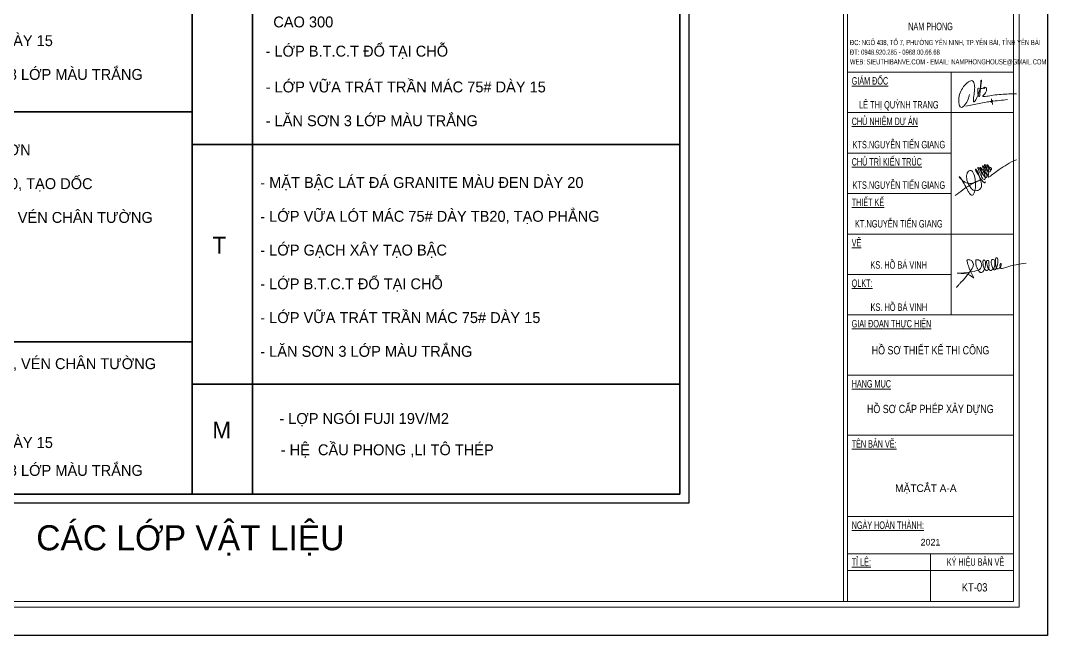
# Model space of a CAD drawing. Header units: millimetres. Extents: x 1832547 to 2001569, y -558009 to -417808.
# Drawn here: x 1983740 to 2001569, y -558009 to -547328 of the extents above; entities that cross this region are included whole.
import ezdxf
from ezdxf.enums import TextEntityAlignment as Align

# ---------------------------------------------------------------- set-up
doc = ezdxf.new("R2010")
doc.units = ezdxf.units.MM
doc.header["$MEASUREMENT"] = 0
doc.layers.get('0').update_dxf_attribs({"linetype": 'CONTINUOUS'})
doc.layers.get('DEFPOINTS').update_dxf_attribs({"linetype": 'CONTINUOUS'})
for name, color, linetype, lineweight in [('AUDIT_I_110110131141-0', 7, 'CONTINUOUS', 15), ('AUDIT_I_110112104056-0', 7, 'CONTINUOUS', 15), ('AUDIT_I_160126172308-0', 7, 'CONTINUOUS', 5), ('CA.cat 30', 30, 'CONTINUOUS', 35), ('CA.dim 08', 8, 'CONTINUOUS', 13), ('CA.thay 145', 145, 'CONTINUOUS', 18)]:
    doc.layers.add(name, color=color, linetype=linetype, lineweight=lineweight)
doc.styles.add('CA.JSC1', font='Vhavan.ttf', dxfattribs={"width": 0.8})
doc.styles.add('VH01-VNAVANTH', font='Vhavan.ttf', dxfattribs={"width": 0.8})
doc.styles.add('VH02-VNARIALH', font='Vharial.ttf', dxfattribs={"width": 0.8})

# ---------------------------------------------------------------- blocks, each defined once
blk = doc.blocks.new('Q3R34')
at = {"layer": 'CA.cat 30'}
for p, q in [((2565981.314855416, -939720.1966491365), (2565981.314855416, -955236.6579773019)), ((2573399.953948486, -939720.1966491365), (2573399.953948486, -955236.6579773019)), ((2574445.11231435, -939720.1966491365), (2574445.11231435, -955236.6579773019)), ((2564936.156489552, -941287.8035857906), (2581863.620795277, -941287.8035857906)), ((2564936.156489552, -944944.421132747), (2581863.620795277, -944944.421132747)), ((2564936.156489552, -948601.0386797033), (2573399.953948486, -948601.0386797034)), ((2573399.953948486, -949163.8304368919), (2581863.75140742, -949163.8304368919)), ((2564936.156489552, -952591.9647553059), (2573399.953948486, -952591.9647553059)), ((2573399.953948486, -953327.7916125683), (2581863.75140742, -953327.7916125685))]:
    blk.add_line(p, q, dxfattribs=at)
blk.add_lwpolyline([(2564936.156489552, -955236.6579773019), (2581863.620795277, -955236.6579773019), (2581863.620795277, -939720.1966491365), (2564936.156489552, -939720.1966491365)], close=True, dxfattribs=at)
at = {"layer": 'DEFPOINTS'}
blk.add_lwpolyline([(2564779.421918315, -939563.4620778996), (2582020.355366514, -939563.4620778996), (2582020.355366514, -955393.3925485387), (2564779.421918315, -955393.3925485387)], close=True, dxfattribs=at)
at = {"layer": 'AUDIT_I_110110131141-0', "style": 'CA.JSC1'}
for s, p in [('- l¸t g¹ch ceramic mµu tr¾ng v©n m©y', (2566116.724729239, -942040.7395084655)), ('- l¸t g¹ch ceramic chèng tr¬n', (2574580.522188173, -942040.7395084657)), ('- líp v÷a lãt m¸c 75# dµy tb30, t¹o ph¼ng', (2566116.724729239, -942627.1991096926)), ('- líp v÷a lãt m¸c 75# dµy tb30, t¹o dèc', (2574580.522188173, -942627.1991096921)), ('- líp bª t«ng ®¸ 2x4 m¸c 150#, dµy 100', (2566116.724729239, -943213.6587109189)), ('- líp bª t«ng ®¸ 2x4 m¸c 150#, dµy 100', (2574580.522188173, -943213.6587109191)), ('- líp c¸t ®en t«n nÒn t\xadíi n\xadíc ®Çm chÆt k=0,9', (2566116.724729239, -943800.1183121455)), ('- líp c¸t ®en t«n nÒn t\xadíi n\xadíc ®Çm chÆt k=0,9', (2574580.522188173, -943800.1183121459)), ('- líp ®Êt tù nhiªn', (2566116.724729239, -944386.5779133722)), ('- líp ®Êt tù nhiªn', (2574580.522188173, -944386.5779133724)), ('- l¸t g¹ch ceramic chèng tr¬n', (2574671.666565223, -945492.448295115)), ('- l¸t gç  c«ng nghiÖp', (2566084.903615026, -945697.3570554217)), ('- líp v÷a lãt m¸c 75# dµy tb30, t¹o dèc', (2574671.666565223, -946078.9078963416)), ('- líp v÷a lãt m¸c 75# dµy tb30, t¹o ph¼ng', (2566116.724729239, -946283.8166566486)), ('- quÐt 2 líp sika chèng thÊm, vÐn ch©n t\xadêng ', (2574671.666565223, -946665.3674975684)), ('- líp b.t.c.t ®æ t¹i chç', (2566116.724729239, -946870.2762578755)), ('cao 300', (2574806.458296487, -947131.9519126265)), ('- líp v÷a tr¸t trÇn m¸c 75# dµy 15', (2566116.724729239, -947456.735859102)), ('- líp b.t.c.t ®æ t¹i chç', (2574671.666565223, -947638.9338881274)), ('- hÖ trÇn th¹ch cao l¨n s¬n 3 líp mµu tr¾ng', (2566116.724729239, -948043.1954603288)), ('- líp v÷a tr¸t trÇn m¸c 75# dµy 15', (2574674.426377487, -948260.8327122238)), ('- l¨n s¬n 3 líp mµu tr¾ng', (2574674.426377487, -948847.2923134508)), ('- l¸t g¹ch ceramic chèng tr¬n', (2566116.724729239, -949353.9746023784)), ('- líp v÷a lãt m¸c 75# dµy tb30, t¹o dèc', (2566116.724729239, -949940.434203605)), ('- mÆt bËc l¸t ®¸ granite mµu ®en dµy 20', (2574580.522188173, -949920.9060046256)), ('- líp v÷a lãt m¸c 75# dµy tb20, t¹o ph¼ng', (2574580.522188173, -950507.3656058526)), ('- quÐt 2 líp sika chèng thÊm, vÐn ch©n t\xadêng ', (2566116.724729239, -950526.8938048318)), ('cao 300', (2566251.516460503, -951113.3534060582)), ('- líp g¹ch x©y t¹o bËc', (2574580.522188173, -951093.8252070788)), ('- líp b.t.c.t ®æ t¹i chç', (2566116.724729239, -951699.8130072856)), ('- líp b.t.c.t ®æ t¹i chç', (2574580.522188173, -951680.2848083054)), ('- hÖ trÇn th¹ch cao ', (2566116.724729239, -952286.2726085122)), ('- líp v÷a tr¸t trÇn m¸c 75# dµy 15', (2574580.522188173, -952266.7444095322)), ('- l¨n s¬n 3 líp mµu tr¾ng', (2574580.522188173, -952853.2040107592)), ('- quÐt 2 líp sika chèng thÊm, vÐn ch©n t\xadêng ', (2566173.41472501, -953066.9662518337)), ('cao 300', (2566308.206456274, -953503.0349651226)), ('- líp b.t.c.t ®æ t¹i chç', (2566163.136657869, -953857.5909693112)), ('- LîP NGãI FUJI 19V/M2', (2574910.771208235, -954019.2480784653)), ('- líp v÷a tr¸t trÇn m¸c 75# dµy 15', (2566116.724729239, -954437.4119078508)), ('- HÖ  cÇu phong ,li t« thÐp  ', (2574935.119954263, -954562.409684319)), ('- hÖ trÇn th¹ch cao l¨n s¬n 3 líp mµu tr¾ng', (2566116.724729239, -954920.657021318))]:
    blk.add_text(s, height=189.2455191212704, dxfattribs=at).set_placement(p)
at = {"layer": 'AUDIT_I_110112104056-0', "style": 'CA.JSC1'}
for s, p in [('tªn', (2565100.122753299, -940380.1687391214)), ('tªn', (2573563.920212233, -940380.1687391214)), ('cÊu t¹o c¸c líp vËt liÖu', (2566773.973533588, -940654.1086460963)), ('cÊu t¹o c¸c líp vËt liÖu', (2575237.64038038, -940654.1086460963)), ('líp', (2565100.122753299, -940908.8870614672)), ('líp', (2573563.920212233, -940908.8870614672)), ('n', (2565324.427128793, -943172.8988253383)), ('nW', (2573636.689023605, -943179.1064538509)), ('s', (2565324.427128793, -946829.5163722947)), ('sw', (2573780.465664369, -946856.1155268924)), ('sT', (2565225.523828384, -950532.2337897633)), ('t', (2573749.015466325, -951059.2729500111)), ('sm', (2565225.458522313, -954159.5942167555)), ('m', (2573749.015466325, -954270.1441995869))]:
    blk.add_text(s, height=290.1456742768559, dxfattribs=at).set_placement(p)
blk = doc.blocks.new('A$C2d76a15f')
at = {"color": 4, "linetype": 'Continuous', "lineweight": 18}
for p, q in [((27498.47177620605, 452.5398463322053), (27498.47177620605, 19312.80984569415)), ((1212.381184990983, 452.5398463322053), (27498.47177620605, 452.5398463322053))]:
    blk.add_line(p, q, dxfattribs=at)
at = {"linetype": 'Continuous', "lineweight": 18, "ltscale": 100}
for p, q in [((24676.75177632621, 545.7098463290749), (24676.75177632621, 19219.63984569728)), ((24743.30177632347, 545.7098463290749), (24743.30177632347, 19219.63984569728))]:
    blk.add_line(p, q, dxfattribs=at)
for p, q in [((27405.30177621031, 545.7098463290749), (27405.30177621031, 19219.63984569728)), ((24743.30177632347, 9041.48416849156), (27405.30177621031, 9041.48416849156)), ((26405.40177626116, 5144.28509870905), (26405.40177626116, 9041.48416849156)), ((24743.30177632347, 8391.950990194484), (27405.30177621031, 8391.950990194484)), ((24743.30177632347, 7742.417811897409), (26405.40177626116, 7742.417811897409)), ((24743.30177632347, 7092.884633600333), (26405.40177626116, 7092.884633600333)), ((24743.30177632347, 6443.351455303244), (27405.30177621031, 6443.351455303244)), ((24743.30177632347, 5793.818277006154), (26405.40177626116, 5793.818277006154)), ((24743.30177632347, 5144.28509870905), (27405.30177621031, 5144.28509870905)), ((24743.30177632347, 4179.310098741626), (27405.30177621031, 4179.310098741626)), ((24743.30177632347, 3214.335098774187), (27405.30177621031, 3214.335098774187)), ((24743.30177632347, 1909.98484628294), (27405.30177621031, 1909.98484628294)), ((24743.30177632347, 1311.034846303213), (27405.30177621031, 1311.034846303213)), ((26074.30177626666, 1311.034846303213), (26074.30177626666, 545.7098463290749)), ((24743.30177632347, 1044.834846312209), (27405.30177621031, 1044.834846312209)), ((1305.551184986718, 545.7098463290749), (27405.30177621031, 545.7098463290749))]:
    blk.add_line(p, q)
for points, knots in [([(26700.51062064274, 8682.286615743666), (26693.27915075907, 8657.577034529339), (26676.19068431454, 8599.18657501941), (26642.87168603581, 8530.9861963929), (26603.43756642931, 8488.231603946424), (26573.7083052872, 8472.472891910415), (26544.24466995902, 8486.561809165338), (26533.41348718679, 8524.729181041901), (26521.55957998761, 8590.841314240457), (26535.48638708565, 8684.536757357288), (26585.68955796731, 8794.936207564759), (26651.77927416484, 8864.75663179086), (26706.96060644393, 8899.427570870177), (26736.05195436937, 8910.659230527071), (26776.20156440751, 8879.613074744268), (26785.69947273348, 8813.520856459074), (26780.66819504646, 8728.357880329822), (26768.09504733195, 8657.605917526544), (26764.21638708938, 8602.415429204244), (26760.03177246324, 8576.594729033804), (26772.52559759127, 8560.77127225972), (26790.80063075612, 8575.10113948607), (26806.5156739733, 8612.676666178359), (26836.97996750836, 8672.283911502871), (26864.76752394671, 8748.973206990311), (26883.46125731133, 8815.412509105136), (26889.16695294109, 8870.123637538076), (26892.83962689027, 8896.839007093378), (26893.19427611, 8910.643603303452), (26890.9534157395, 8913.463513712508), (26885.23694312172, 8912.999861334376), (26880.1972926035, 8887.347355517293), (26881.13270681155, 8838.360354773362), (26874.25934882013, 8774.548257810418), (26869.31751166719, 8717.346536018507), (26867.09536521266, 8685.848526290178), (26869.09821702458, 8660.501737010509), (26860.91819522913, 8650.055314913003), (26852.38053319282, 8650.937668073846), (26836.8924605352, 8677.274734824867), (26831.43068128797, 8714.208965242507), (26831.70708521312, 8751.509174324627), (26832.16271116221, 8779.762754279172), (26859.15732537746, 8786.050511442721), (26877.20829654924, 8779.230475503737), (26897.8793353371, 8779.251153838182), (26911.46210377137, 8783.225040126666), (26921.39720706333, 8786.048796931917), (26924.28930128593, 8786.874879099234)], [0, 0, 0, 0, 77.43020105704774, 182.9729520889485, 221.5634988640115, 254.0738561070203, 273.4732248776299, 310.8004381771628, 364.6855357734058, 478.5188780409183, 585.2329443268654, 727.2494540797413, 754.5423705852128, 784.6359587338903, 811.3547450131508, 892.0545099003298, 970.7462896731199, 1071.05830362412, 1104.9077764637, 1138.757441714586, 1145.567641414259, 1156.896483759381, 1193.092917529237, 1277.403519722404, 1351.295607281997, 1439.376213452659, 1483.221512953663, 1515.59048070294, 1521.284299969485, 1523.562516171777, 1525.174405793486, 1537.064812683308, 1585.484469452166, 1691.273535403958, 1719.559231162268, 1758.050135403835, 1787.620208220077, 1791.037532523577, 1795.06659578667, 1810.454598944566, 1874.219404269593, 1906.277739862191, 1927.618488263861, 1947.515433056496, 1976.002611393272, 1986.47747103342, 2008.762481164087, 2017.886037774015, 2017.886037774015, 2017.886037774015, 2017.886037774015]), ([(26946.42877981481, 8793.33724655658), (26950.7161364541, 8794.444527585256), (26960.04003317171, 8795.832446321698), (26977.16460016572, 8782.638627975954), (26973.69567239182, 8747.373395205608), (26959.94874229806, 8712.46411283427), (26936.47971109078, 8683.587674688515), (26921.41978469242, 8669.904067730391), (26912.40685729553, 8661.60876001217), (26914.36799269987, 8653.05688687376), (26940.38283298824, 8648.920782238753), (26993.23361924091, 8655.79203158963), (27088.5712333847, 8675.097918326646), (27207.01851407185, 8683.399916109483), (27306.18313875419, 8691.89541093824), (27389.23646081636, 8692.634968541974), (27430.56999131969, 8693.374946851049), (27456.17836230743, 8693.833403673654)], [2040.630842238986, 2040.630842238986, 2040.630842238986, 2040.630842238986, 2053.459691492825, 2068.443977813841, 2097.532026951467, 2148.525748159222, 2183.494153064269, 2205.71460663128, 2212.642823352846, 2216.748553037186, 2229.020190561912, 2279.839603953838, 2387.663464538568, 2513.136944849686, 2638.287081472929, 2685.469737396556, 2762.306538694573, 2762.306538694573, 2762.306538694573, 2762.306538694573])]:
    blk.add_open_spline(points, degree=3, knots=knots)
for points in [[(26924.28930128593, 8786.874879099238), (26934.83314562554, 8791.358022729473), (26938.76397128665, 8794.313837132388), (26942.42240419486, 8798.90708174261), (26942.85044994936, 8800.38498894406), (26942.85044994936, 8801.55177474198), (26942.53914394611, 8802.057338969273), (26941.48833934261, 8802.212931884904), (26939.28129725339, 8800.986163890528), (26937.03548875623, 8797.37853436239), (26935.27484772829, 8790.940951858449), (26934.55987181797, 8781.343315318416), (26935.69364240815, 8774.949896109654), (26936.0175768625, 8774.059698463607), (26936.50347854404, 8773.655092455272), (26936.91654636819, 8774.521709560067), (26937.06500408956, 8775.687851080904), (26937.765148912, 8781.242936948824), (26938.57043293177, 8784.969306743413), (26941.4877519728, 8790.124167687172), (26946.42877981481, 8793.33724655658)], [(26639.1943852695, 8497.623268185169), (26852.63870324718, 8540.607888920218), (26969.50532635388, 8560.072466023412), (27049.85135000344, 8570.615867209039), (27177.26904398418, 8587.647589617802), (27311.99068164542, 8600.624038780967)], [(27055.53239087824, 8612.78947195159), (27047.8051004018, 8564.427907962163), (27047.60069570527, 8560.75185620779), (27048.21390979477, 8559.730741458377), (27051.48350388381, 8560.139341984628), (27061.29272667836, 8569.32937472903), (27069.46715242834, 8581.582751721537), (27071.51075886579, 8586.688325468422), (27070.28477121429, 8588.526447987184), (27067.4235459908, 8587.096925994672), (27065.37993955335, 8581.174344478437), (27069.70283456763, 8523.722868403347)], [(27002.62057105113, 7434.156458246023), (27000.51661236491, 7373.393114480668), (27000.94128074293, 7363.751456386406), (27001.78286421745, 7359.966895485648), (27004.72840637818, 7357.023348118384), (27011.88186591143, 7359.125881952154), (27091.83211977794, 7417.576322530491), (27175.9673835941, 7477.408969392343), (27303.04613582163, 7560.669309208981), (27447.79814101367, 7632.155459556596), (27456.21397575868, 7634.678500157113)], [(26469.56607406109, 7061.230584942889), (26716.46967874416, 7234.478522398442), (26863.89075112385, 7310.196877364315), (26877.65018278347, 7315.159228315573), (26880.13880996321, 7315.780981472079), (26882.21263657782, 7315.366505138822), (26872.67292842404, 7309.149128200308), (26835.55109722167, 7293.191286834035), (26801.53991783578, 7278.476951780754), (26748.65689863583, 7258.788668788728), (26724.52058062155, 7256.063763292474), (26652.9229017707, 7266.87934577474), (26603.80339593931, 7291.838459585528), (26569.25336348284, 7319.709499644332), (26545.94241753612, 7347.164594418127), (26538.03336546967, 7357.980176900393), (26536.36834824803, 7362.971984199901), (26536.36834824803, 7363.388006798157), (26537.20076875336, 7364.219974681406), (26545.94241753612, 7356.73226373215), (26564.25813560696, 7332.189095206357), (26598.39195781077, 7276.863037687001), (26654.93857877336, 7175.249073513092), (26680.00458573474, 7126.820517592507), (26711.33876844046, 7080.865831045436), (26730.55615791816, 7066.671272971907), (26748.52015894229, 7067.088764521901), (26764.81315157269, 7085.458160782182), (26791.13272319854, 7161.858341299814), (26797.39913683342, 7246.190783954204), (26789.45607605453, 7323.536892085594), (26760.63007994345, 7427.491205650262), (26736.81728522466, 7457.132796447313), (26711.33330590115, 7460.890220397318), (26679.58291294278, 7445.443187673793), (26657.44112661776, 7398.684597953214), (26659.94772731392, 7310.594808662061), (26710.49771359879, 7198.708232960618), (26761.04787609466, 7149.444693940048), (26801.15366344381, 7139.424974053274), (26858.80583187686, 7157.376956076805), (26885.12522729181, 7188.688513073863), (26894.73401013613, 7227.097349107675), (26886.37861574534, 7279.700743215015), (26851.2566025606, 7394.34802044746), (26820.23008416531, 7461.806150470071), (26804.71682496763, 7478.984922680354), (26795.91191645552, 7482.755876449095), (26794.23491688961, 7481.079879815599), (26795.49271061677, 7472.281013459591), (26826.10002317336, 7415.716706928235), (26873.8975944935, 7338.202751731113), (26903.60298611452, 7300.443397741736), (26925.98138473455, 7277.764852149292), (26941.51741414856, 7265.582080184173), (26950.62530259334, 7263.202791484226), (26952.19782960429, 7274.061857283579), (26949.63615723989, 7288.204401013709)], [(26903.66614295069, 7397.699936401212), (26882.96850821514, 7447.823583723277), (26866.79463418376, 7479.486968357029), (26854.19255601255, 7498.713613933307), (26841.12598578964, 7510.057709792582), (26832.72636245159, 7513.029399182828), (26832.30960711247, 7507.442494744146), (26837.05729259951, 7493.504784625751), (26851.47679292438, 7459.244813242001), (26890.24944157959, 7375.493251603681), (26914.14822723965, 7331.498842510349), (26933.8542496685, 7317.672063567077), (26946.01315731245, 7321.023979520829), (26952.72168420893, 7341.554744998122), (26951.04450843208, 7367.951344066161), (26925.4687232061, 7441.694422807785), (26899.05417388074, 7485.688831901116), (26883.54091468306, 7503.705525114896), (26876.41318194784, 7509.571513332143), (26874.73618238192, 7510.409511648901), (26873.47821244382, 7508.733515015403), (26873.8975944935, 7504.124562929886), (26899.89276176916, 7437.504431224033), (26935.9506312841, 7370.884299518164), (26958.17224116732, 7351.610570172636), (26971.58911874935, 7352.448568489393), (26979.13605732337, 7370.465339016415), (26979.13605732337, 7390.99602718045), (26967.81556135692, 7437.923469039026), (26940.56260035406, 7501.610567979633), (26921.69516581363, 7532.197158631439), (26914.5674330784, 7537.225148531948), (26911.21325773561, 7536.387150215191), (26910.37466984718, 7529.683240994429), (26916.66381469399, 7504.543523431636), (26948.52892097775, 7432.895479138517), (26966.55776762972, 7409.85079602423), (26987.94096583545, 7390.158106176952), (27002.19643130594, 7386.806112909942), (27004.71201876028, 7411.526792657727), (26995.90728645914, 7446.72233539505), (26968.65414924534, 7524.65525109392), (26955.65665371298, 7546.862013204713), (26945.17474563495, 7556.498877877477), (26939.72401246564, 7559.012795514487), (26938.46621873847, 7552.727924108716), (26946.85174520087, 7527.169246044175), (26979.97464521179, 7470.185979011087), (27001.77704925623, 7448.817292530295), (27021.48307168511, 7440.437386676036), (27031.12656808565, 7442.532343811281), (27031.96515597407, 7466.834063057335), (27023.16024746196, 7501.191607477884), (27007.64698826433, 7534.292193079946), (26994.649316521, 7550.213929158463), (26983.32882055455, 7555.241841745728), (26979.97464521179, 7552.727924108716), (26980.81323310021, 7545.604977072964), (26993.39152279383, 7521.30333514017), (27016.03251472673, 7492.811701623627), (27037.83491877121, 7477.727886548588), (27046.63982728329, 7473.53797227808), (27051.25179635324, 7474.375970594838), (27053.76756001855, 7483.59379745261), (27048.73620889891, 7502.867604111381), (27038.67350665963, 7512.085430969155), (27030.28798019719, 7511.247432652397), (27017.70969050358, 7501.610567979633), (27005.55060664871, 7473.956932779845), (27003.45422503311, 7457.197198384554)], [(26491.47503392561, 5584.548696008467), (26516.12261559337, 5616.199414702014), (26545.46227657376, 5647.85013339545), (26567.75977136313, 5673.639019526274), (26607.35544359809, 5714.667611271695), (26631.13387078419, 5741.628863915087), (26651.08667499169, 5769.763542119258), (26662.82092049494, 5785.00218868553), (26674.33706741496, 5796.724794762537), (26685.08939942656, 5808.447400839657), (26701.55013639628, 5830.720246481106), (26752.07835335209, 5912.029741843895), (26761.46790827303, 5969.469346668155), (26745.03888530954, 6003.464798386723), (26703.96228067784, 6028.081318004982), (26660.5382873158, 6025.737644028284), (26661.71198168099, 6005.80847236342), (26688.98486131935, 5911.538343414024), (26752.01899409695, 5773.623773319119), (26768.15661708041, 5740.169495302357), (26707.11319058775, 5781.676540427332), (26654.46800945229, 5803.368623969194), (26503.16071276544, 5814.104837072671), (26833.29530527128, 5861.424175958515), (26879.18810402199, 5892.47653233982), (26893.99284191027, 5935.359517728828), (26893.99284191027, 5964.933442627334), (26888.07310527339, 5981.199366083549), (26880.669387255, 5998.944780070999), (26871.78708415164, 6010.774350030379), (26858.46362949639, 6021.125488506958), (26845.14017484113, 6027.040273486593), (26824.41300216793, 6031.47662698354), (26815.53069906458, 6031.47662698354), (26808.12967919423, 6031.47662698354), (26800.72596117585, 6021.125488506958), (26799.24737609042, 6006.337996533544), (26799.24737609042, 5995.986858056963), (26800.72596117585, 5979.720934600749), (26803.68852764233, 5957.540226164789), (26809.6082642792, 5929.444732749194), (26817.01198229759, 5904.3061022992), (26827.37556863441, 5888.040178842984), (26839.21774005621, 5868.81739242106), (26849.58132639303, 5851.073037481935), (26861.42349781482, 5837.763976991431), (26868.82721583321, 5830.370760528886), (26883.63195372149, 5825.934407032051), (26905.83771148055, 5833.32868254292), (26919.16116613536, 5842.200330488266), (26931.46856268993, 5859.94468542739), (26942.3773439759, 5884.662623807279), (26950.24922699778, 5908.742455796035), (26953.23634594693, 5925.132727378097), (26956.1716617827, 5954.583363199079), (26956.1716617827, 5978.24250311795), (26956.1716617827, 5998.944780070999), (26948.77064191236, 6016.689135010124), (26933.4312899617, 6024.780736148965), (26925.56615821211, 6023.257537055996), (26916.20129781692, 6006.337996533544), (26916.20129781692, 5981.199366083549), (26918.26282158917, 5955.259120793317), (26921.96071355022, 5934.528489161145), (26945.80807544588, 5876.210608883605), (26966.53524811952, 5859.94468542739), (26984.29985432624, 5858.46625394448), (27000.78981430581, 5873.195419285682), (27005.02702699988, 5886.561747360185), (27013.0284144321, 5942.341636283559), (27012.10394144183, 5983.40319482093), (27009.40874710768, 6006.910153878343), (26993.37102778761, 6020.802478763193), (26975.11805679872, 6012.780187586651), (26972.92716065033, 5984.33626726705), (26982.41924519418, 5944.2237523359), (27003.59431042983, 5888.066655051441), (27026.95757366582, 5862.540412909084), (27045.94174275352, 5860.35241903826), (27064.19741189046, 5866.186716344201), (27086.57379648103, 5887.155376933564), (27104.84231284751, 5936.62719859197), (27107.36021610326, 5984.294428333131), (27096.61296155154, 6028.699802235618), (27065.95804879567, 6034.92999535599), (27052.16906825869, 6018.834766947174), (27047.23145748137, 5982.662970889688), (27056.79154352969, 5936.292051232096), (27066.75451783328, 5907.316159259391), (27088.38091210797, 5872.504998741404), (27104.84231284751, 5867.571951573074), (27129.53306488259, 5892.235069318295), (27139.40828643768, 5918.540771039121), (27147.64033588125, 5948.135876904346), (27152.56694533131, 5975.862819167648), (27154.22381691767, 6004.037743538723), (27154.22381691767, 6027.055100163363), (27149.28620614036, 6050.07351583633), (27137.76241617813, 6063.22689622096), (27127.04437946653, 6062.631153335657), (27117.35163572966, 6041.562933252056), (27116.4342740701, 6022.336595759963), (27116.87517657256, 6005.416662568648), (27117.87787420055, 5985.496243220803), (27119.65784332751, 5951.424222000533), (27121.30371358662, 5936.62719859197), (27124.59545410528, 5918.540771039121), (27137.76241617813, 5893.878712342225), (27144.34859536304, 5884.013677053781), (27159.16142769544, 5884.013677053781), (27180.56043921231, 5897.1670574383), (27201.95945072918, 5925.117461231382), (27209.65670815161, 5957.538518018138), (27208.5429317656, 5969.509590505057), (27203.60532098829, 5972.797935601242), (27192.28372726342, 5959.415509808671), (27190.14321672521, 5927.692998194558), (27193.7300994332, 5907.032092726746), (27197.02183995141, 5900.455402534486), (27264.18413911699, 5901.728378639364), (27607.82011377229, 5976.548798900892)]]:
    blk.add_spline(points, degree=3)
at = {"layer": 'DEFPOINTS', "ltscale": 600}
for p, q in [((27950.99969050125, 19765.34984567884), (27950.99969050125, -0.0001536530908197165)), ((27950.99969050125, -0.0001536530908197165), (-0.0003083094488829374, -0.0001536530908197165))]:
    blk.add_line(p, q, dxfattribs=at)
at = {"color": 140, "linetype": 'Continuous', "lineweight": 18, "style": 'VH01-VNAVANTH'}
for s, height, width, p in [('nam phong', 119.7899999959554, 0.7, (26074.30177626689, 9715.61743369454)), ('lª thÞ quúnh trang', 119.7899999959482, 0.6800000000164605, (25566.45759326709, 8458.500990192231)), ('kts.nguyÔn tiÕn giang', 119.7899999959518, 0.6800000000164399, (25566.45759326709, 7818.950311894805)), ('kts.nguyÔn tiÕn giang', 119.7899999959518, 0.6800000000164399, (25566.45759326709, 7169.417133597701)), ('kt.nguyÔn tiÕn giang', 119.7899999959554, 0.6800000000164192, (25566.45759326709, 6548.500455299669)), ('ks. Hå B¸ VINH', 119.7899999959518, 0.6800000000164399, (25564.18151373463, 5887.751164316287)), ('ks. Hå B¸ VINH', 119.7899999959518, 0.6800000000164399, (25566.45759326709, 5209.504098706821)), ('hå s¬ thiÕt kÕ thi c«ng', 133.0999999955002, 0.8, (26074.30177626689, 4511.567431381802)), ('hå s¬ cÊp phÐp x©y dùng', 133.0999999955002, 0.8, (26071.12395895924, 3569.369051769841))]:
    blk.add_text(s, height=height, dxfattribs=dict(at, width=width)).set_placement(p, align=Align.CENTER)
at = {"color": 8, "linetype": 'Continuous', "lineweight": 18, "style": 'VH02-VNARIALH', "width": 0.65}
for s, p in [('®c: ngâ 438, tæ 7, ph\xadêng yªn ninh, tp.yªn b¸i, tØnh yªn b¸i', (24782.78872893215, 9475.982923332223)), ('®t: 0948.920.285 - 0968.00.66.68', (24782.78872893215, 9320.921423337422)), ('web: sieuthibanve.com - email: namphonghouse@gmail.com', (24782.78872893215, 9165.859923342636))]:
    blk.add_text(s, height=83.18749999718784, dxfattribs=at).set_placement(p)
at = {"color": 140, "linetype": 'Continuous', "lineweight": 18, "style": 'VH01-VNAVANTH', "width": 0.7}
for s, p in [('%%ugi¸m ®èc', (24809.85177632049, 8841.834168498302)), ('%%Uchñ nhiÖm dù ¸n', (24809.85177632049, 8192.300990201213)), ('%%Uchñ tr× kiÕn tróc', (24809.85177632049, 7542.767811904137)), ('%%uthiÕt kÕ', (24809.85177632049, 6893.234633607091)), ('%%uvÏ', (24809.85177632049, 6243.701455309943)), ('%%uQLKT:', (24809.85177632049, 5594.168277012868)), ('%%Ugiai ®o¹n thùc hiÖn', (24809.85177632049, 4944.635098715749)), ('%%Uh¹ng môc', (24809.85177632049, 3979.66009874834)), ('%%uTªn b¶n vÏ:', (24809.85177632049, 3014.685098780901)), ('%%uNgµy hoµn thµnh:', (24809.85177632049, 1710.334846289712)), ('%%uTØ lÖ:', (24809.85177632049, 1119.411211757266)), ('ký hiÖu b¶n vÏ', (26336.27642320842, 1119.411211757266))]:
    blk.add_text(s, height=119.7899999959554, dxfattribs=at).set_placement(p)
at = {"color": 140, "linetype": 'Continuous', "lineweight": 18, "style": 'VH01-VNAVANTH'}
blk.add_text('2021', height=106.4799999902025, dxfattribs=at).set_placement((26074.30177626689, 1444.01425139379), align=Align.CENTER)

msp = doc.modelspace()

# ---------------------------------------------------------------- block references
at = {"layer": 'CA.dim 08'}
msp.add_blockref('Q3R34', (-586678.1827548221, 399683.9377679554), dxfattribs=at)
at = {"layer": 'CA.thay 145', "xscale": 1.082069156961423, "yscale": 1.082069156961423, "zscale": 1.082069156961423}
msp.add_blockref('A$C2d76a15f', (1971323.717613267, -558008.8004598292), dxfattribs=at)

# ---------------------------------------------------------------- texts
at = {"color": 5, "linetype": 'Continuous', "lineweight": 18, "style": 'VH01-VNAVANTH', "width": 0.8499999999505895}
msp.add_text('kt-03', height=144.0234047943699, dxfattribs=at).set_placement((2000303.193424707, -557244.7531358901), align=Align.CENTER)
at = {"layer": 'AUDIT_I_110112104056-0', "style": 'CA.JSC1'}
msp.add_text('c¸c líp vËt liÖu', height=435.2185114152838, dxfattribs=at).set_placement((1984012.779543162, -556529.5608160513))
at = {"layer": 'AUDIT_I_160126172308-0', "style": 'CA.JSC1'}
msp.add_text('MÆTc¾t a-a', height=132, dxfattribs=at).set_placement((1999456.59423461, -555516.116675558), align=Align.CENTER)

doc.saveas('drawing.dxf')
